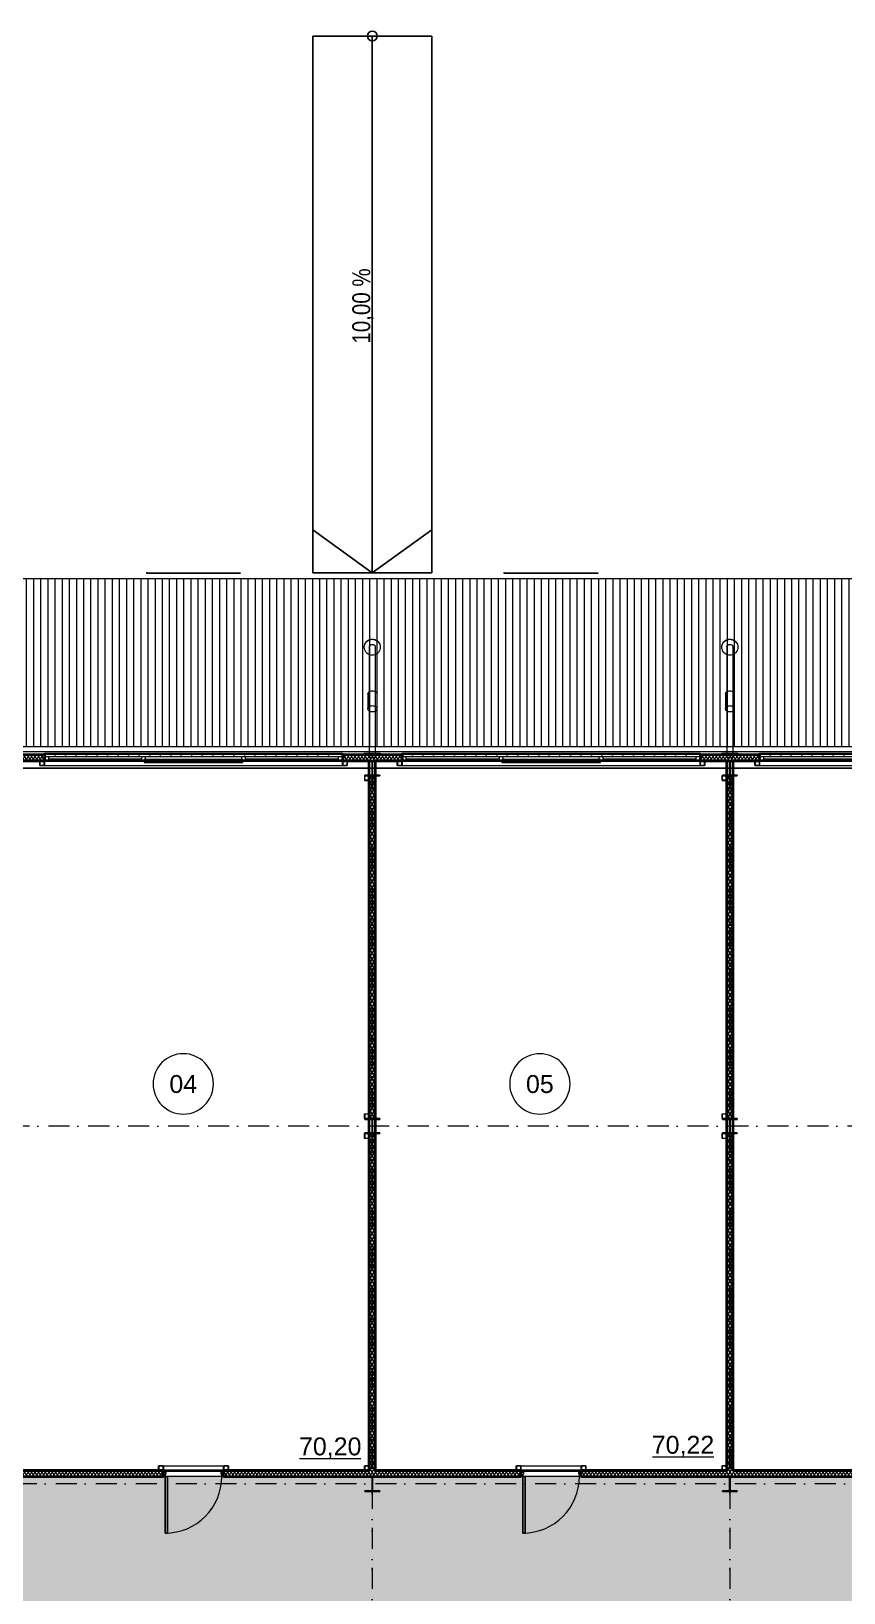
# Model space of a CAD drawing. Header units: millimetres. Extents: x -10605 to 103276, y -15987 to 52426.
# Drawn here: x 22277 to 35912, y 26175 to 52359 of the extents above; entities that cross this region are included whole.
import ezdxf
from ezdxf.enums import TextEntityAlignment as Align

# ---------------------------------------------------------------- set-up
doc = ezdxf.new("R2010")
doc.units = ezdxf.units.MM
doc.header["$MEASUREMENT"] = 0
for name, pattern in [('Dot & Dashed', [670.277762, 352.777767, -176.388884, 0, -141.111112]), ('Крупный пунктир', [634.99999, 0, -634.99999]), ('Пунктирная', [176.388884, 0, -176.388884])]:
    doc.linetypes.add(name, pattern=pattern)
for name, color, linetype, lineweight in [('0_Ном._пера__200', 7, 'Continuous', 0), ('0_Ном._пера__98', 7, 'Continuous', 25), ('Двери Archicad_Ном._пера__3', 7, 'Continuous', 0), ('Двери Archicad_Ном._пера__97', 7, 'Continuous', 35), ('Двери Archicad_Ном._пера__98', 7, 'Continuous', 25), ('Лестницы_Ном._пера__98', 7, 'Continuous', 25), ('Металлический каркас здания_Ном._пера__98', 7, 'Continuous', 25), ('Металлический каркас здания_Ном._пера__99', 7, 'Continuous', 15), ('Окна Archicad_Ном._пера__100', 7, 'Continuous', 9), ('Окна Archicad_Ном._пера__3', 7, 'Continuous', 0), ('Окна Archicad_Ном._пера__97', 7, 'Continuous', 35), ('Оси_Ном._пера__200', 7, 'Continuous', 0), ('Паспорта Зон Archicad_Ном._пера__100', 7, 'Continuous', 9), ('Стены _Ном._пера__200', 7, 'Continuous', 0), ('Стены _Ном._пера__97', 7, 'Continuous', 35), ('Стены _Ном._пера__99', 7, 'Continuous', 15)]:
    doc.layers.add(name, color=color, linetype=linetype, lineweight=lineweight)
for name, color, linetype, lineweight, true_color in [('0_Ном._пера__92', 7, 'Continuous', 20, 0xc2e9e9e9), ('Зоны_Ном._пера__121', 7, 'Continuous', 35, 0xc2deab72), ('Зоны_Ном._пера__2', 7, 'Continuous', 0, 0xc2747474), ('Стены _Ном._пера__94', 7, 'Continuous', 5, 0xc29f9f9f)]:
    doc.layers.add(name, color=color, linetype=linetype, lineweight=lineweight, true_color=true_color)
for name, color, linetype in [('Двери Archicad', 7, 'Continuous'), ('Зоны', 7, 'Continuous'), ('Металлический каркас здания', 7, 'Continuous'), ('Окна Archicad', 7, 'Continuous'), ('Оси', 7, 'Continuous'), ('Стены', 7, 'Continuous')]:
    doc.layers.add(name, color=color, linetype=linetype)
doc.styles.add('РЎР“Р•РќР•Р\xa0РР\xa0_РЎРўРР›Р¬_1', font='arial.ttf')
doc.styles.add('РЎР“Р•РќР•Р\xa0РР\xa0_РЎРўРР›Р¬_2', font='ARIALN.TTF')
pattern_1 = [(60, (0, 0), (-43.30127, 25), []), (120, (0, 0), (43.30127, 25), [])]
pattern_2 = [(90, (0, 0), (-60, 0), [])]

# ---------------------------------------------------------------- blocks, each defined once
blk = doc.blocks.new('Перекрытие_1', base_point=(98125, 40125))
at = {"layer": '0_Ном._пера__200', "color": 7, "linetype": 'Continuous', "lineweight": 0, "flags": 128}
blk.add_lwpolyline([(98125, 40125), (51875, 40125), (51875, 29425), (46123, 29425), (46123, 40125), (-125, 40125), (-125, -125), (46125, -125), (46125, 10575), (51875, 10575), (51875, -125), (98125, -125)], close=True, dxfattribs=at)
blk = doc.blocks.new('Стена_27', base_point=(28000, 28125))
at = {"layer": 'Стены', "linetype": 'Continuous', "lineweight": 0, "true_color": 0x000000}
h = blk.add_hatch(dxfattribs=at)
h.set_pattern_fill('Batt_Insulation__3_', color=18, style=0, pattern_type=2)
h.set_pattern_definition(pattern_1)
h.paths.add_polyline_path([(28050, 28125), (28050, 33875), (27950, 33875), (27950, 28125)])
h = blk.add_hatch(dxfattribs=at)
h.set_pattern_fill('Batt_Insulation__3_', color=18, style=0, pattern_type=2)
h.set_pattern_definition(pattern_1)
h.paths.add_polyline_path([(27950, 28115), (28045, 28115), (28045, 28125), (27950, 28125)])
at = {"layer": 'Стены _Ном._пера__97', "color": 7, "linetype": 'Continuous', "lineweight": 35, "flags": 128}
for points in [[(28050, 33875), (27950, 33875)], [(27950, 33875), (27950, 28225)], [(28050, 28225), (28050, 33875)], [(27950, 28125), (28050, 28125)]]:
    blk.add_lwpolyline(points, dxfattribs=at)
blk = doc.blocks.new('Стена_28', base_point=(34000, 28125))
at = {"layer": 'Стены', "linetype": 'Continuous', "lineweight": 0, "true_color": 0x000000}
h = blk.add_hatch(dxfattribs=at)
h.set_pattern_fill('Batt_Insulation__3_', color=18, style=0, pattern_type=2)
h.set_pattern_definition(pattern_1)
h.paths.add_polyline_path([(34050, 28125), (34050, 33875), (33950, 33875), (33950, 28125)])
h = blk.add_hatch(dxfattribs=at)
h.set_pattern_fill('Batt_Insulation__3_', color=18, style=0, pattern_type=2)
h.set_pattern_definition(pattern_1)
h.paths.add_polyline_path([(33950, 28115), (34045, 28115), (34045, 28125), (33950, 28125)])
at = {"layer": 'Стены _Ном._пера__97', "color": 7, "linetype": 'Continuous', "lineweight": 35, "flags": 128}
for points in [[(34050, 33875), (33950, 33875)], [(33950, 33875), (33950, 28225)], [(34050, 28225), (34050, 33875)], [(33950, 28125), (34050, 28125)]]:
    blk.add_lwpolyline(points, dxfattribs=at)
blk = doc.blocks.new('Стена_51', base_point=(34000, 34125))
at = {"layer": 'Стены', "linetype": 'Continuous', "lineweight": 0, "true_color": 0x000000}
h = blk.add_hatch(dxfattribs=at)
h.set_pattern_fill('Batt_Insulation__3_', color=18, style=0, pattern_type=2)
h.set_pattern_definition(pattern_1)
h.paths.add_polyline_path([(34050, 34125), (34050, 39875), (33950, 39875), (33950, 34125)])
at = {"layer": 'Стены _Ном._пера__97', "color": 7, "linetype": 'Continuous', "lineweight": 35, "flags": 128}
for points in [[(34050, 39875), (33950, 39875)], [(33950, 39875), (33950, 34125)], [(34050, 34125), (34050, 39875)], [(33950, 34125), (34050, 34125)]]:
    blk.add_lwpolyline(points, dxfattribs=at)
blk = doc.blocks.new('Стена_52', base_point=(28000, 34125))
at = {"layer": 'Стены', "linetype": 'Continuous', "lineweight": 0, "true_color": 0x000000}
h = blk.add_hatch(dxfattribs=at)
h.set_pattern_fill('Batt_Insulation__3_', color=18, style=0, pattern_type=2)
h.set_pattern_definition(pattern_1)
h.paths.add_polyline_path([(28050, 34125), (28050, 39875), (27950, 39875), (27950, 34125)])
at = {"layer": 'Стены _Ном._пера__97', "color": 7, "linetype": 'Continuous', "lineweight": 35, "flags": 128}
for points in [[(28050, 39875), (27950, 39875)], [(27950, 39875), (27950, 34125)], [(28050, 34125), (28050, 39875)], [(27950, 34125), (28050, 34125)]]:
    blk.add_lwpolyline(points, dxfattribs=at)
blk = doc.blocks.new('Лист Профилированный 27')
at = {"layer": 'Стены _Ном._пера__94', "linetype": 'Continuous', "lineweight": 5, "true_color": 0x9f9f9f}
h = blk.add_hatch(dxfattribs=at)
h.set_pattern_fill('Barabбs_tйglakц_бllу_dupla', color=253, style=0, pattern_type=2)
h.set_pattern_definition([(90, (0, 0), (-120, 0), [])])
h.paths.add_polyline_path([(0, 200), (0, 0), (90395, 0), (90395, 200), (90395, 2610), (90395, 2809), (0, 2809), (0, 2610)])
at = {"layer": 'Стены _Ном._пера__99', "color": 7, "linetype": 'Continuous', "lineweight": 15, "flags": 128}
blk.add_lwpolyline([(0, 200), (0, 0), (90395, 0), (90395, 200), (90395, 2610), (90395, 2809), (0, 2809), (0, 2610)], close=True, dxfattribs=at)
blk = doc.blocks.new('Конструктор Кровли 27')
at = {"layer": '0_Ном._пера__92', "color": 254, "linetype": 'Continuous', "lineweight": 20, "true_color": 0xe9e9e9, "flags": 128}
blk.add_lwpolyline([(0, 46123), (0, 0), (40000, 0), (40000, 46125), (29425, 46125), (29425, 51875), (40000, 51875), (40000, 98000), (0, 98000), (0, 51875), (10575, 51875), (10575, 46123)], close=True, dxfattribs=at)
blk = doc.blocks.new('Колонна SHS ГК 27')
at = {"layer": 'Металлический каркас здания_Ном._пера__99', "linetype": 'Continuous', "lineweight": 0, "true_color": 0xffffff}
h = blk.add_hatch(dxfattribs=at)
h.set_pattern_fill('Barabбs_tйglakц_бllу', style=0, pattern_type=2)
h.set_pattern_definition(pattern_2)
h.paths.add_polyline_path([(-40, -40), (40, -40), (40, 40), (-40, 40)])
h.paths.add_polyline_path([(-36.4, -36.4), (-36.4, 36.4), (36.4, 36.4), (36.4, -36.4)], flags=0)
at = {"layer": 'Металлический каркас здания_Ном._пера__99', "color": 7, "linetype": 'Continuous', "lineweight": 15}
for p, q in [((40, 40), (-40, 40)), ((-40, 40), (-40, -40)), ((-36.4, -36.4), (-36.4, 36.4)), ((-36.4, 36.4), (36.4, 36.4)), ((36.4, 36.4), (36.4, -36.4)), ((40, -40), (40, 40)), ((-40, -40), (40, -40)), ((36.4, -36.4), (-36.4, -36.4))]:
    blk.add_line(p, q, dxfattribs=at)
blk = doc.blocks.new('Труба Квадратного Сечения ГК SHS 27')
at = {"layer": 'Металлический каркас здания_Ном._пера__99', "color": 7, "linetype": 'Continuous', "lineweight": 15}
for p, q in [((505, 40), (0, 40)), ((0, 40), (0, 0)), ((0, 0), (0, -40)), ((1010, 40), (505, 40)), ((1010, 0), (1010, 40)), ((1010, -40), (1010, 0)), ((0, -40), (505, -40)), ((505, -40), (1010, -40))]:
    blk.add_line(p, q, dxfattribs=at)
blk = doc.blocks.new('Труба Квадратного Сечения ГК SHS 27_3')
at = {"layer": 'Металлический каркас здания_Ном._пера__99', "color": 7, "linetype": 'Continuous', "lineweight": 15}
for p, q in [((2500, 40), (0, 40)), ((0, 40), (0, 0)), ((0, 0), (0, -40)), ((5000, 40), (2500, 40)), ((5000, 0), (5000, 40)), ((5000, -40), (5000, 0)), ((0, -40), (2500, -40)), ((2500, -40), (5000, -40))]:
    blk.add_line(p, q, dxfattribs=at)
blk = doc.blocks.new('Стена_55', base_point=(3803, 40236))
at = {"layer": 'Стены _Ном._пера__200', "color": 7, "linetype": 'Continuous', "lineweight": 0}
blk.add_line((3803, 40237), (94198, 40237), dxfattribs=at)
at = {"layer": 'Стены _Ном._пера__200', "color": 7, "linetype": 'Continuous', "lineweight": 0, "flags": 128}
for points in [[(94198, 40276), (3803, 40276)], [(3803, 40236), (94198, 40236)]]:
    blk.add_lwpolyline(points, dxfattribs=at)
blk = doc.blocks.new('Кладовая_04_4', base_point=(24936, 34740))
at = {"layer": 'Паспорта Зон Archicad_Ном._пера__100', "color": 7, "linetype": 'Continuous', "lineweight": 9}
blk.add_line((26779, 28429), (27809, 28429), dxfattribs=at)
for start, end in [(0, 180), (180, 0)]:
    blk.add_arc((24828, 34708), 506, start, end, dxfattribs=at)
at = {"layer": 'Паспорта Зон Archicad_Ном._пера__100', "color": 7, "lineweight": 9, "style": 'РЎР“Р•РќР•Р\xa0РР\xa0_РЎРўРР›Р¬_1'}
for tag, p in [('ROOM_NUMBER', (24828, 34706)), ('ROOM_AREA', (27294, 28629))]:
    blk.add_attdef(tag, text='', height=300, dxfattribs=at).set_placement(p, align=Align.MIDDLE_CENTER)
blk = doc.blocks.new('Кладовая_05_5', base_point=(31104, 34830))
at = {"layer": 'Паспорта Зон Archicad_Ном._пера__100', "color": 7, "linetype": 'Continuous', "lineweight": 9}
blk.add_line((32700, 28457), (33729, 28457), dxfattribs=at)
for start, end in [(0, 180), (180, 0)]:
    blk.add_arc((30812, 34708), 506, start, end, dxfattribs=at)
at = {"layer": 'Паспорта Зон Archicad_Ном._пера__100', "color": 7, "lineweight": 9, "style": 'РЎР“Р•РќР•Р\xa0РР\xa0_РЎРўРР›Р¬_1'}
for tag, p in [('ROOM_NUMBER', (30812, 34706)), ('ROOM_AREA', (33214, 28657))]:
    blk.add_attdef(tag, text='', height=300, dxfattribs=at).set_placement(p, align=Align.MIDDLE_CENTER)
blk = doc.blocks.new('Холл_36_38', base_point=(24690, 16745))
at = {"layer": 'Зоны_Ном._пера__2', "linetype": 'Continuous', "lineweight": 0, "true_color": 0x1d1d1d}
h = blk.add_hatch(color=250, dxfattribs=at)
h.paths.add_polyline_path([(4225, 28125), (4225, 11875), (46125, 11875), (46125, 28125)])
h.paths.add_polyline_path([(39875, 21875), (39875, 18125), (10125, 18125), (10125, 21875)], flags=0)
at = {"layer": 'Паспорта Зон Archicad_Ном._пера__100', "color": 7, "lineweight": 9, "style": 'РЎР“Р•РќР•Р\xa0РР\xa0_РЎРўРР›Р¬_1'}
for tag, p in [('ROOM_NUMBER', (24690, 15496)), ('ROOM_AREA', (44710, 12533))]:
    blk.add_attdef(tag, text='', height=300, dxfattribs=at).set_placement(p, align=Align.MIDDLE_CENTER)
blk = doc.blocks.new('Однопольная Дверь 27')
at = {"layer": 'Двери Archicad_Ном._пера__3', "color": 7, "linetype": 'Continuous', "lineweight": 0}
blk.add_arc((475, 0), 950, 90, 180, dxfattribs=at)
at = {"layer": 'Двери Archicad_Ном._пера__97', "color": 7, "linetype": 'Continuous', "lineweight": 35}
for p, q in [((-505, 0), (-505, -70)), ((-505, 0), (-505, -70)), ((505, 0), (505, -70)), ((505, 0), (505, -70)), ((-505, -70), (-505, -100)), ((505, -70), (505, -100))]:
    blk.add_line(p, q, dxfattribs=at)
at = {"layer": 'Двери Archicad_Ном._пера__98', "color": 7, "linetype": 'Continuous', "lineweight": 25}
for p, q in [((435, 0), (435, 950)), ((435, 950), (475, 950)), ((475, 950), (475, 0)), ((-475, 0), (-505, 0)), ((-505, 0), (-505, -70)), ((-475, -40), (-475, 0)), ((475, 0), (435, 0)), ((505, 0), (475, 0)), ((475, 0), (475, -40)), ((505, -70), (505, 0)), ((-505, -70), (-465, -70)), ((-465, -40), (-475, -40)), ((-465, -70), (-465, -40)), ((475, -40), (465, -40)), ((465, -40), (465, -70)), ((465, -70), (505, -70))]:
    blk.add_line(p, q, dxfattribs=at)
blk = doc.blocks.new('Стена_90', base_point=(46125, 28225))
at = {"layer": 'Стены', "linetype": 'Continuous', "lineweight": 0, "true_color": 0x000000}
h = blk.add_hatch(dxfattribs=at)
h.set_pattern_fill('Batt_Insulation__3_', color=18, style=0, pattern_type=2)
h.set_pattern_definition(pattern_1)
h.paths.add_polyline_path([(22050, 28125), (24495, 28125), (24495, 28225), (22050, 28225)])
h = blk.add_hatch(dxfattribs=at)
h.set_pattern_fill('Batt_Insulation__3_', color=18, style=0, pattern_type=2)
h.set_pattern_definition(pattern_1)
h.paths.add_polyline_path([(25505, 28125), (27950, 28125), (27950, 28225), (25505, 28225)])
h = blk.add_hatch(dxfattribs=at)
h.set_pattern_fill('Batt_Insulation__3_', color=18, style=0, pattern_type=2)
h.set_pattern_definition(pattern_1)
h.paths.add_polyline_path([(28050, 28125), (30495, 28125), (30495, 28225), (28050, 28225)])
h = blk.add_hatch(dxfattribs=at)
h.set_pattern_fill('Batt_Insulation__3_', color=18, style=0, pattern_type=2)
h.set_pattern_definition(pattern_1)
h.paths.add_polyline_path([(31505, 28125), (33950, 28125), (33950, 28225), (31505, 28225)])
h = blk.add_hatch(dxfattribs=at)
h.set_pattern_fill('Batt_Insulation__3_', color=18, style=0, pattern_type=2)
h.set_pattern_definition(pattern_1)
h.paths.add_polyline_path([(34050, 28125), (36495, 28125), (36495, 28225), (34050, 28225)])
at = {"layer": 'Стены _Ном._пера__97', "color": 7, "linetype": 'Continuous', "lineweight": 35}
for p, q in [((24495, 28195), (24495, 28225)), ((24495, 28125), (24495, 28195)), ((25505, 28195), (25505, 28225)), ((25505, 28125), (25505, 28195)), ((30495, 28195), (30495, 28225)), ((30495, 28125), (30495, 28195)), ((31505, 28195), (31505, 28225)), ((31505, 28125), (31505, 28195))]:
    blk.add_line(p, q, dxfattribs=at)
at = {"layer": 'Стены _Ном._пера__97', "color": 7, "linetype": 'Continuous', "lineweight": 35, "flags": 128}
for points in [[(24495, 28225), (22050, 28225)], [(22050, 28125), (24495, 28125)], [(27950, 28225), (25505, 28225)], [(25505, 28125), (27950, 28125)], [(30495, 28225), (28050, 28225)], [(28050, 28125), (30495, 28125)], [(33950, 28225), (31505, 28225)], [(31505, 28125), (33950, 28125)], [(36495, 28225), (34050, 28225)], [(34050, 28125), (36495, 28125)]]:
    blk.add_lwpolyline(points, dxfattribs=at)
at = {"layer": 'Двери Archicad', "color": 7, "linetype": 'Continuous', "lineweight": 50, "zscale": 1000, "rotation": 180}
for p in [(25000, 28125), (31000, 28125)]:
    blk.add_blockref('Однопольная Дверь 27', p, dxfattribs=at)
blk = doc.blocks.new('Колонна Универсальная 27')
at = {"layer": 'Металлический каркас здания_Ном._пера__98', "linetype": 'Continuous', "lineweight": 0, "true_color": 0xffffff}
h = blk.add_hatch(dxfattribs=at)
h.set_pattern_fill('Barabбs_tйglakц_бllу', style=0, pattern_type=2)
h.set_pattern_definition(pattern_2)
h.paths.add_polyline_path([(-125, -125), (125, -125), (125, -113), (4, -113), (4, 113), (125, 113), (125, 125), (-125, 125), (-125, 113), (-4, 113), (-4, -113), (-125, -113)])
at = {"layer": 'Металлический каркас здания_Ном._пера__98', "color": 7, "linetype": 'Continuous', "lineweight": 25}
for p, q in [((125, 125), (-125, 125)), ((-125, 125), (-125, 113)), ((-125, 113), (-4, 113)), ((-4, 113), (-4, -113)), ((4, -113), (4, 113)), ((4, 113), (125, 113)), ((125, 113), (125, 125)), ((-4, -113), (-125, -113)), ((-125, -113), (-125, -125)), ((-125, -125), (125, -125)), ((125, -113), (4, -113)), ((125, -125), (125, -113))]:
    blk.add_line(p, q, dxfattribs=at)
blk = doc.blocks.new('Двутавp К 26020-83 27_2')
at = {"layer": 'Металлический каркас здания_Ном._пера__98', "color": 7, "linetype": 'Крупный пунктир', "lineweight": 25}
blk.add_line((0, 0), (17750, 0), dxfattribs=at)
blk = doc.blocks.new('Стандартный Маркер Сетки_2')
at = {"layer": 'Оси_Ном._пера__200', "color": 7, "linetype": 'Dot & Dashed', "lineweight": 0}
blk.add_line((0, 0), (107930, 0), dxfattribs=at)
at = {"layer": 'Оси_Ном._пера__200', "color": 7, "lineweight": 0, "style": 'РЎР“Р•РќР•Р\xa0РР\xa0_РЎРўРР›Р¬_1'}
blk.add_attdef('AC_MarkerText_1', text='', height=300, dxfattribs=at).set_placement((108330, 150), align=Align.TOP_CENTER)
blk = doc.blocks.new('Стандартный Маркер Сетки_3')
at = {"layer": 'Оси_Ном._пера__200', "color": 7, "linetype": 'Dot & Dashed', "lineweight": 0}
blk.add_line((0, 0), (107930, 0), dxfattribs=at)
at = {"layer": 'Оси_Ном._пера__200', "color": 7, "lineweight": 0, "style": 'РЎР“Р•РќР•Р\xa0РР\xa0_РЎРўРР›Р¬_1'}
blk.add_attdef('AC_MarkerText_1', text='', height=300, dxfattribs=at).set_placement((108330, 150), align=Align.TOP_CENTER)
blk = doc.blocks.new('Стандартный Маркер Сетки')
at = {"layer": 'Оси_Ном._пера__200', "color": 7, "linetype": 'Dot & Dashed', "lineweight": 0}
blk.add_line((0, 0), (107805, 0), dxfattribs=at)
at = {"layer": 'Оси_Ном._пера__200', "color": 7, "lineweight": 0, "style": 'РЎР“Р•РќР•Р\xa0РР\xa0_РЎРўРР›Р¬_1'}
blk.add_attdef('AC_MarkerText_1', text='', height=300, dxfattribs=at).set_placement((108205, 150), align=Align.TOP_CENTER)
blk = doc.blocks.new('3D текст 27_10')
at = {"layer": 'Стены _Ном._пера__99', "color": 7, "linetype": 'Continuous', "lineweight": 15}
for q in [(0, 0), (1570.44, -10)]:
    blk.add_line((1570.44, 0), q, dxfattribs=at)
at = {"layer": 'Стены _Ном._пера__99', "color": 7, "linetype": 'Continuous', "lineweight": 15, "flags": 128}
blk.add_lwpolyline([(0, 0), (0, -10), (1570.44, -10), (1570.44, 0)], close=True, dxfattribs=at)
at = {"layer": 'Стены _Ном._пера__99', "color": 7, "linetype": 'Continuous', "lineweight": 15}
blk.add_point((1570.44, 0), dxfattribs=at)
blk = doc.blocks.new('Цилиндр 27')
at = {"layer": 'Стены _Ном._пера__200', "color": 7, "linetype": 'Continuous', "lineweight": 0}
for p, q in [((-33, 17), (-35, 9)), ((-35, 9), (-35, 0)), ((-35, 0), (-35, -9)), ((-31, 25), (-33, 17)), ((-27, 32), (-31, 25)), ((-23, 38), (-27, 32)), ((-18, 43), (-23, 38)), ((-12, 47), (-18, 43)), ((-6, 49), (-12, 47)), ((0, 50), (-6, 49)), ((0, 50), (1831, 50)), ((1798, 17), (1796, 9)), ((1796, 9), (1796, 0)), ((1796, 0), (1796, -9)), ((1801, 25), (1798, 17)), ((1804, 32), (1801, 25)), ((1809, 38), (1804, 32)), ((1814, 43), (1809, 38)), ((1819, 47), (1814, 43)), ((1825, 49), (1819, 47)), ((1831, 50), (1825, 49)), ((1837, 49), (1831, 50)), ((1843, 47), (1837, 49)), ((1849, 43), (1843, 47)), ((1854, 38), (1849, 43)), ((1858, 32), (1854, 38)), ((1862, 25), (1858, 32)), ((1865, 17), (1862, 25)), ((1866, 9), (1865, 17)), ((1867, 0), (1866, 9)), ((1866, -9), (1867, 0)), ((-35, -9), (-33, -17)), ((-33, -17), (-31, -25)), ((-31, -25), (-27, -32)), ((-27, -32), (-23, -38)), ((-23, -38), (-18, -43)), ((-18, -43), (-12, -47)), ((-12, -47), (-6, -49)), ((-6, -49), (0, -50)), ((0, -50), (1831, -50)), ((1796, -9), (1798, -17)), ((1798, -17), (1801, -25)), ((1801, -25), (1804, -32)), ((1804, -32), (1809, -38)), ((1809, -38), (1814, -43)), ((1814, -43), (1819, -47)), ((1819, -47), (1825, -49)), ((1825, -49), (1831, -50)), ((1831, -50), (1837, -49)), ((1837, -49), (1843, -47)), ((1843, -47), (1849, -43)), ((1849, -43), (1854, -38)), ((1854, -38), (1858, -32)), ((1858, -32), (1862, -25)), ((1862, -25), (1865, -17)), ((1865, -17), (1866, -9))]:
    blk.add_line(p, q, dxfattribs=at)
blk = doc.blocks.new('Цилиндр 27_2')
at = {"layer": 'Стены _Ном._пера__200', "color": 7, "linetype": 'Continuous', "lineweight": 0}
for p, q in [((-132, 23), (-134, 0)), ((-126, 46), (-132, 23)), ((-128, 23), (-130, 0)), ((-122, 46), (-128, 23)), ((-116, 67), (-126, 46)), ((-112, 67), (-122, 46)), ((-102, 86), (-116, 67)), ((-99, 86), (-112, 67)), ((-86, 102), (-102, 86)), ((-82, 102), (-99, 86)), ((-67, 116), (-86, 102)), ((-63, 116), (-82, 102)), ((-46, 126), (-67, 116)), ((-42, 126), (-63, 116)), ((-23, 132), (-46, 126)), ((-20, 132), (-42, 126)), ((0, 134), (-23, 132)), ((3, 134), (-20, 132)), ((0, 134), (3, 134)), ((27, 132), (3, 134)), ((49, 126), (27, 132)), ((70, 116), (49, 126)), ((89, 102), (70, 116)), ((106, 86), (89, 102)), ((119, 67), (106, 86)), ((129, 46), (119, 67)), ((135, 23), (129, 46)), ((137, 0), (135, 23)), ((135, -23), (137, 0)), ((-134, 0), (-132, -23)), ((-132, -23), (-126, -46)), ((-130, 0), (-128, -23)), ((-128, -23), (-122, -46)), ((-126, -46), (-116, -67)), ((-122, -46), (-112, -67)), ((-116, -67), (-102, -86)), ((-112, -67), (-99, -86)), ((-102, -86), (-86, -102)), ((-99, -86), (-82, -102)), ((-86, -102), (-67, -116)), ((-82, -102), (-63, -116)), ((-67, -116), (-46, -126)), ((-63, -116), (-42, -126)), ((-46, -126), (-23, -132)), ((-42, -126), (-20, -132)), ((-23, -132), (0, -134)), ((-20, -132), (3, -134)), ((0, -134), (3, -134)), ((3, -134), (27, -132)), ((27, -132), (49, -126)), ((49, -126), (70, -116)), ((70, -116), (89, -102)), ((89, -102), (106, -86)), ((106, -86), (119, -67)), ((119, -67), (129, -46)), ((129, -46), (135, -23))]:
    blk.add_line(p, q, dxfattribs=at)
blk = doc.blocks.new('Цилиндр 27_3')
at = {"layer": 'Стены _Ном._пера__200', "color": 7, "linetype": 'Continuous', "lineweight": 0}
for p, q in [((0, 134), (0, 132)), ((0, 134), (30, 134)), ((0, 132), (0, 126)), ((0, 126), (0, 116)), ((0, 116), (0, 102)), ((0, 102), (0, 86)), ((0, 86), (0, 67)), ((0, 67), (0, 46)), ((0, 46), (0, 23)), ((0, 23), (0, 0)), ((0, 0), (0, -23)), ((30, 134), (30, 132)), ((30, 132), (30, 126)), ((30, 126), (30, 116)), ((30, 116), (30, 102)), ((30, 102), (30, 86)), ((30, 86), (30, 67)), ((30, 67), (30, 46)), ((30, 46), (30, 23)), ((30, 23), (30, 0)), ((30, 0), (30, -23)), ((0, -23), (0, -46)), ((0, -46), (0, -67)), ((0, -67), (0, -86)), ((0, -86), (0, -102)), ((0, -102), (0, -116)), ((0, -116), (0, -126)), ((0, -126), (0, -132)), ((0, -132), (0, -134)), ((0, -134), (30, -134)), ((30, -23), (30, -46)), ((30, -46), (30, -67)), ((30, -67), (30, -86)), ((30, -86), (30, -102)), ((30, -102), (30, -116)), ((30, -116), (30, -126)), ((30, -126), (30, -132)), ((30, -132), (30, -134))]:
    blk.add_line(p, q, dxfattribs=at)
blk = doc.blocks.new('Цилиндр 27_4')
at = {"layer": 'Стены _Ном._пера__200', "color": 7, "linetype": 'Continuous', "lineweight": 0}
for p, q in [((-52, 13), (-53, 0)), ((-53, 0), (-52, -13)), ((-50, 26), (-52, 13)), ((-46, 37), (-50, 26)), ((-41, 48), (-46, 37)), ((-34, 57), (-41, 48)), ((-27, 65), (-34, 57)), ((-18, 70), (-27, 65)), ((-9, 74), (-18, 70)), ((0, 75), (-9, 74)), ((0, 75), (248, 75)), ((196, 13), (195, 0)), ((195, 0), (196, -13)), ((198, 26), (196, 13)), ((202, 37), (198, 26)), ((208, 48), (202, 37)), ((214, 57), (208, 48)), ((222, 65), (214, 57)), ((230, 70), (222, 65)), ((239, 74), (230, 70)), ((248, 75), (239, 74)), ((257, 74), (248, 75)), ((266, 70), (257, 74)), ((275, 65), (266, 70)), ((282, 57), (275, 65)), ((289, 48), (282, 57)), ((294, 37), (289, 48)), ((298, 26), (294, 37)), ((300, 13), (298, 26)), ((301, 0), (300, 13)), ((300, -13), (301, 0)), ((-52, -13), (-50, -26)), ((-50, -26), (-46, -37)), ((-46, -37), (-41, -48)), ((-41, -48), (-34, -57)), ((-34, -57), (-27, -65)), ((-27, -65), (-18, -70)), ((-18, -70), (-9, -74)), ((-9, -74), (0, -75)), ((0, -75), (248, -75)), ((196, -13), (198, -26)), ((198, -26), (202, -37)), ((202, -37), (208, -48)), ((208, -48), (214, -57)), ((214, -57), (222, -65)), ((222, -65), (230, -70)), ((230, -70), (239, -74)), ((239, -74), (248, -75)), ((248, -75), (257, -74)), ((257, -74), (266, -70)), ((266, -70), (275, -65)), ((275, -65), (282, -57)), ((282, -57), (289, -48)), ((289, -48), (294, -37)), ((294, -37), (298, -26)), ((298, -26), (300, -13))]:
    blk.add_line(p, q, dxfattribs=at)
blk = doc.blocks.new('Горизонтальное Многостворчатое Окно 27')
at = {"layer": 'Окна Archicad_Ном._пера__100', "color": 7, "linetype": 'Continuous', "lineweight": 9}
for p, q in [((-2500, 0), (-2430, 0)), ((-2430, 0), (-2430, -70)), ((-873, -70), (-873, 0)), ((-873, 0), (-838, 0)), ((-838, 0), (-828, 0)), ((-828, 25), (-778, 25)), ((-828, -25), (-828, 25)), ((-828, 0), (-828, -25)), ((-778, 25), (-778, -25)), ((-778, 25), (778, 25)), ((-778, 0), (778, 0)), ((778, -25), (778, 25)), ((778, 25), (828, 25)), ((828, 25), (828, -25)), ((828, -25), (828, 0)), ((828, 0), (838, 0)), ((838, 0), (873, 0)), ((873, 0), (873, -70)), ((2430, -70), (2430, 0)), ((2430, 0), (2500, 0)), ((-2430, -70), (-2500, -70)), ((-838, -70), (-873, -70)), ((-803, -70), (-838, -70)), ((-828, -25), (-803, -25)), ((-778, -25), (-828, -25)), ((-803, -25), (-803, -70)), ((778, -25), (-778, -25)), ((828, -25), (778, -25)), ((803, -70), (803, -25)), ((803, -25), (828, -25)), ((838, -70), (803, -70)), ((873, -70), (838, -70)), ((2500, -70), (2430, -70))]:
    blk.add_line(p, q, dxfattribs=at)
at = {"layer": 'Окна Archicad_Ном._пера__3', "color": 7, "linetype": 'Continuous', "lineweight": 0}
for p, q in [((-2500, 0), (2500, 0)), ((-2430, 0), (-873, 0)), ((-778, 25), (778, 25)), ((873, 0), (2430, 0)), ((-2500, -100), (-2500, -130)), ((-2500, -130), (2500, -130)), ((-2430, -35), (-873, -35)), ((-873, -70), (-2430, -70)), ((803, -70), (-803, -70)), ((873, -35), (2430, -35)), ((2430, -70), (873, -70)), ((2500, -130), (2500, -100))]:
    blk.add_line(p, q, dxfattribs=at)
at = {"layer": 'Окна Archicad_Ном._пера__3', "color": 7, "linetype": 'Пунктирная', "lineweight": 0}
blk.add_line((-2500, -100), (2500, -100), dxfattribs=at)
at = {"layer": 'Окна Archicad_Ном._пера__97', "color": 7, "linetype": 'Continuous', "lineweight": 35}
for p, q in [((-2500, -70), (-2500, 0)), ((-2500, -70), (-2500, 0)), ((2500, -70), (2500, 0)), ((2500, -70), (2500, 0)), ((-2500, -100), (-2500, -70)), ((2500, -100), (2500, -70))]:
    blk.add_line(p, q, dxfattribs=at)
blk = doc.blocks.new('Стена_102', base_point=(-125, 40125))
at = {"layer": 'Стены', "linetype": 'Continuous', "lineweight": 0, "true_color": 0x000000}
h = blk.add_hatch(dxfattribs=at)
h.set_pattern_fill('Batt_Insulation__3_', color=18, style=0, pattern_type=2)
h.set_pattern_definition(pattern_1)
h.paths.add_polyline_path([(21500, 40225), (21500, 40195), (21500, 40125), (22500, 40125), (22500, 40195), (22500, 40225)])
h = blk.add_hatch(dxfattribs=at)
h.set_pattern_fill('Batt_Insulation__3_', color=18, style=0, pattern_type=2)
h.set_pattern_definition(pattern_1)
h.paths.add_polyline_path([(27500, 40225), (27500, 40195), (27500, 40125), (28500, 40125), (28500, 40195), (28500, 40225)])
h = blk.add_hatch(dxfattribs=at)
h.set_pattern_fill('Batt_Insulation__3_', color=18, style=0, pattern_type=2)
h.set_pattern_definition(pattern_1)
h.paths.add_polyline_path([(33500, 40225), (33500, 40195), (33500, 40125), (34500, 40125), (34500, 40195), (34500, 40225)])
at = {"layer": 'Стены _Ном._пера__97', "color": 7, "linetype": 'Continuous', "lineweight": 35}
for p, q in [((22500, 40225), (22500, 40195)), ((22500, 40195), (22500, 40125)), ((27500, 40225), (27500, 40195)), ((27500, 40195), (27500, 40125)), ((28500, 40225), (28500, 40195)), ((28500, 40195), (28500, 40125)), ((33500, 40225), (33500, 40195)), ((33500, 40195), (33500, 40125)), ((34500, 40225), (34500, 40195)), ((34500, 40195), (34500, 40125))]:
    blk.add_line(p, q, dxfattribs=at)
at = {"layer": 'Стены _Ном._пера__97', "color": 7, "linetype": 'Continuous', "lineweight": 35, "flags": 128}
for points in [[(22500, 40225), (21500, 40225)], [(21500, 40125), (22500, 40125)], [(28500, 40225), (27500, 40225)], [(27500, 40125), (28500, 40125)], [(34500, 40225), (33500, 40225)], [(33500, 40125), (34500, 40125)]]:
    blk.add_lwpolyline(points, dxfattribs=at)
at = {"layer": 'Окна Archicad', "color": 7, "linetype": 'Continuous', "lineweight": 0, "xscale": -1, "zscale": 1000, "rotation": 180}
for p in [(25000, 40125), (31000, 40125), (37000, 40125)]:
    blk.add_blockref('Горизонтальное Многостворчатое Окно 27', p, dxfattribs=at)
blk = doc.blocks.new('Крыша_1', base_point=(0, 0))
at = {"layer": '0_Ном._пера__98', "color": 7, "linetype": 'Continuous', "lineweight": 25, "flags": 128}
blk.add_lwpolyline([(0, 40000), (46123, 40000)], dxfattribs=at)
blk = doc.blocks.new('Стандартный Маркер Сетки_4')
at = {"layer": 'Оси_Ном._пера__200', "color": 7, "linetype": 'Dot & Dashed', "lineweight": 0}
for q in [(55187, 0), (0, 0)]:
    blk.add_line((0, 0), q, dxfattribs=at)
at = {"layer": 'Оси_Ном._пера__200', "color": 7, "lineweight": 0, "style": 'РЎР“Р•РќР•Р\xa0РР\xa0_РЎРўРР›Р¬_1'}
blk.add_attdef('AC_MarkerText_1', text='', height=300, rotation=90, dxfattribs=at).set_placement((55368, -69), align=Align.TOP_CENTER)
blk = doc.blocks.new('Пандус Прямой 27_2')
at = {"layer": 'Лестницы_Ном._пера__98', "color": 7, "linetype": 'Continuous', "lineweight": 25}
for p, q in [((0, -1000), (0, 1000)), ((0, 1000), (9000, 1000)), ((9000, 0), (8282, 1000)), ((9000, -1000), (9000, 1000)), ((0, 0), (9000, 0)), ((8282, -1000), (9000, 0)), ((0, -1000), (9000, -1000))]:
    blk.add_line(p, q, dxfattribs=at)
at = {"layer": 'Лестницы_Ном._пера__98', "color": 7, "linetype": 'Continuous', "lineweight": 25, "flags": 128}
blk.add_lwpolyline([(81, 0, 1), (-81, 0, 1)], format="xyb", close=True, dxfattribs=at)
at = {"layer": 'Лестницы_Ном._пера__98', "color": 7, "linetype": 'Continuous', "lineweight": 25, "style": 'РЎР“Р•РќР•Р\xa0РР\xa0_РЎРўРР›Р¬_2'}
blk.add_attdef('ac_bottomlevel', text='', height=300, dxfattribs=at).set_placement((4500, 159), align=Align.MIDDLE_CENTER)

msp = doc.modelspace()

# ---------------------------------------------------------------- linework, layer by layer
at = {"layer": 'Зоны_Ном._пера__121', "color": 43, "linetype": 'Continuous', "lineweight": 35, "true_color": 0xdeab72, "flags": 128}
for points in [[(27949.38333, 40125.00012), (22049.97389, 40125.00012), (22049.97389, 28225.00002), (27949.38333, 28225.00002)], [(33950, 28225.00002), (33950, 40125.00012), (28049.38333, 40125.00012), (28049.38333, 28225.00002)], [(34050, 28225.00002), (39950.01944, 28225.00002), (39950.01944, 40125.00012), (34050, 40125.00012)]]:
    msp.add_lwpolyline(points, close=True, dxfattribs=at)
at = {"layer": 'Зоны_Ном._пера__2', "color": 8, "linetype": 'Continuous', "lineweight": 0, "true_color": 0x747474, "flags": 128}
msp.add_lwpolyline([(4225, 28125.00005), (4225, 11875), (46125, 11875), (46125, 28125.00005)], close=True, dxfattribs=at)

# ---------------------------------------------------------------- block references
at = {"color": 7, "linetype": 'Continuous', "lineweight": 0}
msp.add_blockref('Перекрытие_1', (98125.00021, 40125.00012), dxfattribs=at)
at = {"color": 8, "linetype": 'Continuous', "lineweight": 0, "true_color": 0x747474, "zscale": 1000, "rotation": 270}
msp.add_blockref('Конструктор Кровли 27', (0, 40000.00005), dxfattribs=at)
at = {"color": 7, "linetype": 'Continuous', "lineweight": 25}
msp.add_blockref('Крыша_1', (0, 0), dxfattribs=at)
at = {"layer": 'Зоны', "color": 7, "linetype": 'Continuous', "lineweight": 9}
for name, p, values in [('Кладовая_04_4', (24936.26565, 34740.17832), {'ROOM_NUMBER': '04', 'ROOM_AREA': '70,20'}), ('Кладовая_05_5', (31103.86662, 34829.56384), {'ROOM_NUMBER': '05', 'ROOM_AREA': '70,22'})]:
    msp.add_blockref(name, p, dxfattribs=at).add_auto_attribs(values)
msp.add_blockref('Холл_36_38', (24689.85256, 16744.91508), dxfattribs=at)
at = {"layer": 'Лестницы_Ном._пера__98', "color": 7, "linetype": 'Continuous', "lineweight": 25}
ref = msp.add_blockref('Пандус Прямой 27_2', (28000.24442, 52278.32596), dxfattribs=dict(at, xscale=-1, zscale=1000, rotation=90))
ref.add_attrib('ac_bottomlevel', '10,00 %', dxfattribs={"color": 7, "linetype": 'Continuous', "lineweight": 25, "height": 300, "rotation": 90, "style": 'РЎР“Р•РќР•Р\xa0РР\xa0_РЎРўРР›Р¬_2'}).set_placement((27814.9503, 47752.51044), align=Align.MIDDLE_CENTER)
at = {"layer": 'Металлический каркас здания', "color": 7, "linetype": 'Continuous', "lineweight": 9, "zscale": 1000, "rotation": 90}
for p in [(28000, 22125.00005), (34000, 22125.00005)]:
    msp.add_blockref('Двутавp К 26020-83 27_2', p, dxfattribs=at)
at = {"layer": 'Металлический каркас здания_Ном._пера__98', "color": 7, "linetype": 'Continuous', "lineweight": 25, "xscale": -1, "zscale": 1000}
for p in [(27999.39722, 40000.00005), (34000, 40000.00005), (27999.38333, 33999.99222), (33999.99222, 33999.99222), (27999.39722, 28000.00005), (34000, 28000.00005)]:
    msp.add_blockref('Колонна Универсальная 27', p, dxfattribs=at)
at = {"layer": 'Металлический каркас здания_Ном._пера__99', "color": 7, "linetype": 'Continuous', "lineweight": 15, "xscale": -1, "zscale": 1000, "rotation": 180}
for name, p in [('Колонна SHS ГК 27', (22460.0001, 40085.00012)), ('Колонна SHS ГК 27', (27540.0001, 40085.00012)), ('Колонна SHS ГК 27', (28460.0001, 40085.00012)), ('Колонна SHS ГК 27', (33540.0001, 40085.00012)), ('Колонна SHS ГК 27', (34460.0001, 40085.00012)), ('Колонна SHS ГК 27', (24455.00007, 28265.00005)), ('Труба Квадратного Сечения ГК SHS 27', (24495.00007, 28265.00005)), ('Колонна SHS ГК 27', (25545.00007, 28265.00005)), ('Колонна SHS ГК 27', (30455.00007, 28265.00005)), ('Труба Квадратного Сечения ГК SHS 27', (30495.00007, 28265.00005)), ('Колонна SHS ГК 27', (31545.00007, 28265.00005))]:
    msp.add_blockref(name, p, dxfattribs=at)
at = {"layer": 'Металлический каркас здания_Ном._пера__99', "color": 7, "linetype": 'Continuous', "lineweight": 15, "zscale": 1000, "rotation": 180}
for name, p in [('Труба Квадратного Сечения ГК SHS 27_3', (27500.0001, 40085.00012)), ('Труба Квадратного Сечения ГК SHS 27_3', (27500.0001, 40085.00012)), ('Труба Квадратного Сечения ГК SHS 27_3', (33500.0001, 40085.00012)), ('Труба Квадратного Сечения ГК SHS 27_3', (33500.0001, 40085.00012)), ('Труба Квадратного Сечения ГК SHS 27_3', (39500.0001, 40085.00012)), ('Труба Квадратного Сечения ГК SHS 27_3', (39500.0001, 40085.00012)), ('Колонна SHS ГК 27', (27910.00006, 39835.00005)), ('Колонна SHS ГК 27', (33910.00006, 39835.00005))]:
    msp.add_blockref(name, p, dxfattribs=at)
at = {"layer": 'Металлический каркас здания_Ном._пера__99', "color": 7, "linetype": 'Continuous', "lineweight": 15, "xscale": -1, "zscale": 1000}
for p in [(27910.00006, 34164.99222), (33910.00006, 34164.99222), (27910.00006, 33834.99222), (33910.00006, 33834.99222), (27910.00006, 28265.00005), (33910.00006, 28265.00005)]:
    msp.add_blockref('Колонна SHS ГК 27', p, dxfattribs=at)
at = {"layer": 'Оси', "color": 8, "linetype": 'Continuous', "lineweight": 0, "true_color": 0x747474, "xscale": -1, "zscale": 1000}
for name, p in [('Стандартный Маркер Сетки_2', (98125.00021, 40000.00005)), ('Стандартный Маркер Сетки', (98000.00007, 34000.00005)), ('Стандартный Маркер Сетки_3', (98125, 28000.00005))]:
    msp.add_blockref(name, p, dxfattribs=at)
at = {"layer": 'Оси', "color": 8, "linetype": 'Continuous', "lineweight": 0, "true_color": 0x747474, "zscale": 1000, "rotation": 270}
for p in [(28000, 40000.00005), (34000, 40000.00005)]:
    msp.add_blockref('Стандартный Маркер Сетки_4', p, dxfattribs=at)
at = {"layer": 'Стены', "color": 7, "linetype": 'Continuous', "lineweight": 0, "xscale": -1, "zscale": 1000, "rotation": 90}
for name, p in [('Цилиндр 27_2', (28000, 42033.38653)), ('Цилиндр 27_2', (34000, 42033.38653)), ('Цилиндр 27', (28000, 42041.51523)), ('Цилиндр 27', (34000, 42041.51523)), ('Цилиндр 27_4', (28000, 41246.09226)), ('Цилиндр 27_4', (34000, 41246.09226)), ('Цилиндр 27_3', (28000, 40255.07308)), ('Цилиндр 27_3', (34000, 40255.07308))]:
    msp.add_blockref(name, p, dxfattribs=at)
at = {"layer": 'Стены', "color": 7, "lineweight": 35}
for name, p in [('Стена_102', (-125, 40125.00012)), ('Стена_52', (28000.00014, 34124.99222)), ('Стена_51', (34000.00014, 34124.99222)), ('Стена_27', (28000.00014, 28125.00005)), ('Стена_28', (34000.00014, 28125.00005)), ('Стена_90', (46125.00014, 28225.00005))]:
    msp.add_blockref(name, p, dxfattribs=at)
at = {"layer": 'Стены', "color": 7, "lineweight": 0}
msp.add_blockref('Стена_55', (3802.5, 40235.72659), dxfattribs=at)
at = {"layer": 'Стены _Ном._пера__99', "color": 7, "linetype": 'Continuous', "lineweight": 15, "xscale": -1, "zscale": 1000}
for p in [(25785.22, 43275.00012), (31785.22, 43275.00012)]:
    msp.add_blockref('3D текст 27_10', p, dxfattribs=at)
at = {"layer": 'Стены _Ном._пера__99', "color": 7, "linetype": 'Continuous', "lineweight": 15, "zscale": 1000, "rotation": 180}
msp.add_blockref('Лист Профилированный 27', (94197.5, 43175.00012), dxfattribs=at)

doc.saveas('drawing.dxf')
